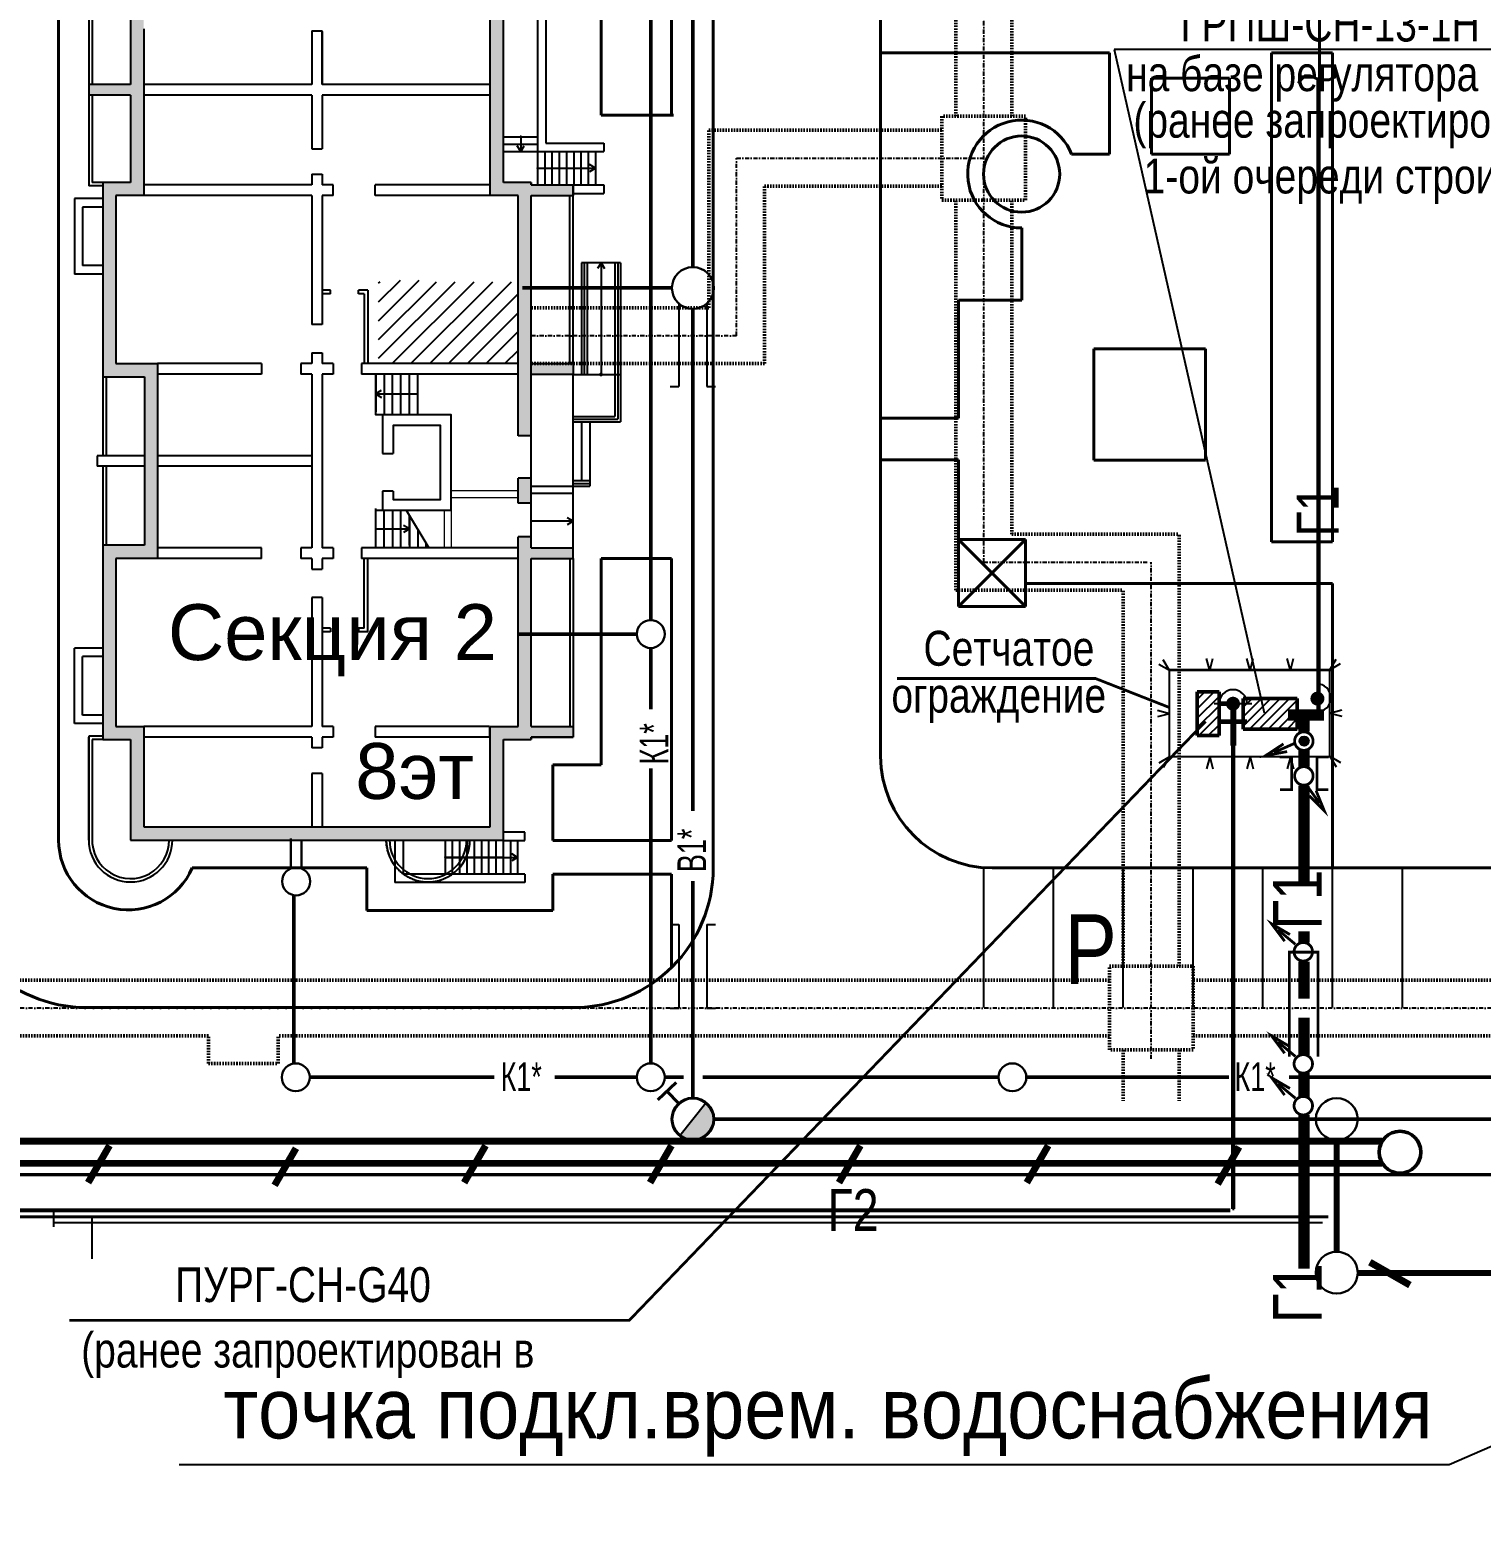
# Model space of a CAD drawing. Header units: millimetres. Extents: x 1819 to 103850, y 69161 to 132521.
# Drawn here: x 19460 to 29863, y 99902 to 110574 of the extents above; entities that cross this region are included whole.
import ezdxf

# ---------------------------------------------------------------- set-up
doc = ezdxf.new("R2010")
doc.units = ezdxf.units.MM
for name, pattern in [('DASHED', [0.75, 0.5, -0.25]), ('KL', [4, 2, -2]), ('PKP', [12, 6, -3, 0, -3]), ('Wipeout_Contour', [44.25, 27, -17.25])]:
    doc.linetypes.add(name, pattern=pattern)
for name, color, linetype, lineweight in [('В1', 140, 'Continuous', 80), ('К1', 1, 'Continuous', 60), ('К2', 54, 'Continuous', 60)]:
    doc.layers.add(name, color=color, linetype=linetype, lineweight=lineweight)
for name, color, linetype in [('ГСН', 2, 'Continuous'), ('ЗЕМЛЯ', 26, 'Continuous'), ('Картограмма', 104, 'Continuous'), ('ЛИНИЯ', 7, 'Continuous'), ('СГП', 250, 'Continuous'), ('СТЕНЫ', 7, 'Continuous'), ('СЪЕМКА', 46, 'Continuous'), ('ТС', 1, 'Continuous')]:
    doc.layers.add(name, color=color, linetype=linetype)
doc.styles.add('RUSS', font='arial.ttf', dxfattribs={"width": 0.8, "height": 300})
doc.styles.add('SPEC', font='RUSS.shx', dxfattribs={"width": 0.7})
doc.styles.get("Standard").update_dxf_attribs({"font": 'txt.shx', "width": 0.8})
doc.styles.add('ZAGOL', font='arial.ttf', dxfattribs={"width": 1.2})
doc.styles.add('ариал', font='arial.ttf', dxfattribs={"width": 0.8, "height": 300})
doc.styles.add('СГЕНЕРИР_СТИЛЬ_3', font='arial.ttf')
doc.linetypes.add('FENCELINE1', pattern='A,0.25,-0.1,[133,ltypeshp.shx,S=0.1,R=0,X=-0.1,Y=0],-0.1,1', length=1.45)
doc.linetypes.add('Provod_pr', pattern='A,15,-1.5,["/",Standard,S=2.5,R=0,X=-0.75,Y=-1.25],-1.5', length=18)
picture_1 = doc.add_image_def('image1.tif', size_in_pixel=(4134, 3602))

msp = doc.modelspace()

# ---------------------------------------------------------------- hatches: boundary and pattern name
at = {"layer": 'ГСН'}
h = msp.add_hatch(dxfattribs=at)
h.set_pattern_fill('ANSI31', color=256, scale=15, angle=90, style=0)
h.set_pattern_definition([(45, (1094399.713, -773517.187), (33.6759605, -33.6759605), [])])
h.paths.add_polyline_path([(27828.36, 105829.71), (27984.36, 105829.71), (27984.36, 105517.71), (27828.36, 105517.71)])
h = msp.add_hatch(dxfattribs=at)
h.set_pattern_fill('ANSI31', color=256, scale=15, style=0)
h.set_pattern_definition([(45, (-851395.12, 1172167.06), (-33.6759605, 33.6759605), [])])
h.paths.add_polyline_path([(28151.78, 105563.71), (28551.78, 105563.71), (28551.78, 105783.71), (28151.78, 105783.71)])
h = msp.add_hatch(dxfattribs=at)
h.set_pattern_fill('ANSI31', color=3, scale=0.7, style=0)
h.set_pattern_definition([(45, (-96273.24174, 255681.96777), (-0.061871843354, 0.061871843354), [])])
edge = h.paths.add_edge_path()
edge.add_arc((28593.89, 105477.5), 32.84, 0, 360)
at = {"layer": 'К1', "ltscale": 100}
h = msp.add_hatch(color=18, dxfattribs=at)
h.set_gradient(color2=(0, 0, 0), one_color=1, name='INVCYLINDER')
h.paths.add_polyline_path([(24120.15, 102650.27, 0.62520246), (24362.61, 102768.38, 0.23061591), (24305.07, 102886.49)])
at = {"layer": 'СТЕНЫ', "linetype": 'Continuous'}
h = msp.add_hatch(color=244, dxfattribs=at)
h.paths.add_polyline_path([(22960.61, 109386.38), (22960.61, 107664.38), (23054.61, 107664.38), (23054.61, 108106.38), (23054.61, 109386.38), (23354.61, 109386.38), (23354.61, 109462.38), (23054.61, 109462.38), (23054.61, 109480.38), (22854.61, 109480.38), (22854.61, 110808.38), (23054.61, 110808.38), (23054.61, 110826.38), (23354.61, 110826.38), (23354.61, 110902.38), (23054.61, 110902.38), (23054.61, 112106.38), (23354.61, 112106.38), (23354.61, 112182.38), (23074.61, 112182.38), (23054.61, 112182.38), (23054.61, 112260.38), (22960.61, 112260.38), (22960.61, 110902.38), (22760.61, 110902.38), (22760.61, 109386.38)])
h.paths.add_polyline_path([(23354.61, 108106.38), (23354.61, 108182.38), (23054.61, 108182.38), (23054.61, 108106.38)], flags=17)
h.paths.add_polyline_path([(23354.61, 112574.38), (23354.61, 112624.38), (23054.61, 112624.38), (23054.61, 112574.38)])
h.paths.add_polyline_path([(23054.61, 112502.38), (23054.61, 112682.38), (22960.61, 112682.38), (22960.61, 112502.38)])
for points in [[(20276.61, 109386.38), (20276.61, 110582.38), (20276.61, 110902.38), (20076.61, 110902.38), (20076.61, 112106.38), (19982.61, 112106.38), (19982.61, 110808.38), (20182.61, 110808.38), (20182.61, 110182.38), (19882.61, 110182.38), (19882.61, 110106.38), (20182.61, 110106.38), (20182.61, 109480.38), (19982.61, 109480.38), (19982.61, 108088.38), (20282.61, 108088.38), (20282.61, 106880.38), (19982.61, 106880.38), (19982.61, 105488.38), (20182.61, 105488.38), (20182.61, 104768.38), (22854.61, 104768.38), (22854.61, 105488.38), (23054.61, 105488.38), (23054.61, 105506.38), (23354.61, 105506.38), (23354.61, 105582.38), (23054.61, 105582.38), (23054.61, 106786.38), (23354.61, 106786.38), (23354.61, 106862.38), (23054.61, 106862.38), (23054.61, 106940.38), (22960.61, 106940.38), (22960.61, 105582.38), (22760.61, 105582.38), (22760.61, 104862.38), (22280.61, 104862.38), (20276.61, 104862.38), (20276.61, 105262.38), (20276.61, 105582.38), (20076.61, 105582.38), (20076.61, 106786.38), (20103.61, 106786.38), (20376.61, 106786.38), (20376.61, 108010.38), (20376.61, 108182.38), (20255.61, 108182.38), (20076.61, 108182.38), (20076.61, 109386.38)], [(23054.61, 107182.38), (23054.61, 107362.38), (22960.61, 107362.38), (22960.61, 107182.38)]]:
    msp.add_hatch(color=244, dxfattribs=at).paths.add_polyline_path(points)
at = {"layer": 'ТС'}
h = msp.add_hatch(dxfattribs=at)
h.set_pattern_fill('ANSI31', color=256, scale=30, style=0)
h.set_pattern_definition([(45, (-852476.14, 1172171.73), (-67.351921, 67.351921), [])])
h.paths.add_polyline_path([(22960.61, 108769.24), (22263.16, 108769.24), (22263.16, 108781.1), (22063.5, 108781.1), (22063.5, 108769.24), (21960.71, 108769.24), (21960.71, 108182.38), (22960.61, 108182.38)])

# ---------------------------------------------------------------- linework, layer by layer
at = {"linetype": 'Continuous', "ltscale": 0.5}
msp.add_circle((29281.46, 102531.8), 150, dxfattribs=at)
at = {"linetype": 'Continuous', "lineweight": 50, "ltscale": 0.5}
msp.add_circle((29281.46, 102531.8), 150, dxfattribs=at)
at = {"layer": 'В1', "lineweight": 50, "ltscale": 20}
for p, q in [((24212.61, 108874.26), (24212.61, 113894.26)), ((24062.61, 108724.26), (22992.61, 108724.26)), ((24212.61, 104976.7), (24212.61, 108574.26)), ((24212.61, 102918.38), (24212.61, 104474.42)), ((30740.06, 102768.38), (24362.61, 102768.38))]:
    msp.add_line(p, q, dxfattribs=at)
at = {"layer": 'В1', "lineweight": 25, "ltscale": 20}
for p, q in [((24112.61, 108617.91), (24112.61, 108017.91)), ((24112.61, 108617.91), (24112.61, 108017.91)), ((24312.61, 108617.91), (24312.61, 108017.91)), ((24050.63, 108017.91), (24112.61, 108017.91)), ((24050.63, 108017.91), (24112.61, 108017.91)), ((24312.61, 108017.91), (24374.59, 108017.91)), ((24312.61, 108017.91), (24374.59, 108017.91)), ((24050.63, 104164.38), (24112.61, 104164.38)), ((24050.63, 104164.38), (24112.61, 104164.38)), ((24112.61, 104164.38), (24112.61, 103564.38)), ((24112.61, 104164.38), (24112.61, 103564.38)), ((24312.61, 104164.38), (24312.61, 103564.38)), ((24312.61, 104164.38), (24374.59, 104164.38)), ((24312.61, 104164.38), (24312.61, 103564.38)), ((24312.61, 104164.38), (24374.59, 104164.38)), ((24050.63, 103564.38), (24112.61, 103564.38)), ((24050.63, 103564.38), (24112.61, 103564.38)), ((24312.61, 103564.38), (24374.59, 103564.38)), ((24312.61, 103564.38), (24374.59, 103564.38))]:
    msp.add_line(p, q, dxfattribs=at)
at = {"layer": 'В1', "lineweight": 40, "ltscale": 100}
for p, q in [((23961.64, 102905.95), (24093.12, 103030.98)), ((24027.38, 102968.47), (24111.92, 102879.56))]:
    msp.add_line(p, q, dxfattribs=at)
at = {"layer": 'В1', "lineweight": 80, "ltscale": 6.666667}
for p, q in [((28827.89, 101818.34), (28827.89, 102618.38)), ((28977.89, 101668.34), (32613.13, 101668.34))]:
    msp.add_line(p, q, dxfattribs=at)
at = {"layer": 'В1', "lineweight": 30, "ltscale": 20}
msp.add_circle((24212.61, 108724.26), 150, dxfattribs=at)
at = {"layer": 'В1', "lineweight": 40, "ltscale": 0.5}
msp.add_circle((24212.61, 102768.38), 150, dxfattribs=at)
at = {"layer": 'В1', "lineweight": 30, "ltscale": 6.666667}
for centre in [(28827.89, 102768.38), (28827.89, 101668.34)]:
    msp.add_circle(centre, 150, dxfattribs=at)
at = {"layer": 'ГСН', "color": 5}
msp.add_line((30914.99, 110433.75), (27232.54, 110433.75), dxfattribs=at)
at = {"layer": 'ГСН', "color": 3}
for p, q in [((27232.54, 110433.75), (28308.23, 105680.39)), ((27581.29, 110430.34), (27581.29, 110430.34))]:
    msp.add_line(p, q, dxfattribs=at)
at = {"layer": 'ГСН'}
for p, q in [((27628.36, 105983.71), (27552.08, 106027.43)), ((27628.36, 105983.71), (27584.64, 106059.99)), ((28779.29, 105988.63), (27623.29, 105988.63)), ((28784.36, 105983.71), (27628.36, 105983.71)), ((27628.36, 105363.71), (27628.36, 105983.71)), ((27917.36, 105983.71), (27894.34, 106068.56)), ((27917.36, 105983.71), (27940.39, 106068.56)), ((28206.36, 105983.71), (28183.34, 106068.56)), ((28206.36, 105983.71), (28229.39, 106068.56)), ((28495.36, 105983.71), (28472.34, 106068.56)), ((28495.36, 105983.71), (28518.39, 106068.56)), ((28779.29, 105988.63), (28823, 106064.91)), ((28779.29, 105988.63), (28855.57, 106032.35)), ((28779.29, 105368.63), (28779.29, 105988.63)), ((27628.36, 105673.71), (27543.51, 105696.74)), ((27628.36, 105673.71), (27543.51, 105650.69)), ((28219.83, 105745.07), (27948.9, 105745.07)), ((28779.29, 105678.63), (28864.14, 105701.66)), ((28779.29, 105678.63), (28864.14, 105655.61)), ((27628.36, 105363.71), (27552.08, 105319.99)), ((27628.36, 105363.71), (27584.64, 105287.43)), ((28784.36, 105363.71), (27628.36, 105363.71)), ((27917.36, 105363.71), (27894.34, 105278.86)), ((27917.36, 105363.71), (27940.39, 105278.86)), ((28206.36, 105363.71), (28183.34, 105278.86)), ((28206.36, 105363.71), (28229.39, 105278.86)), ((28495.36, 105363.71), (28472.34, 105278.86)), ((28495.36, 105363.71), (28518.39, 105278.86)), ((28779.29, 105368.63), (28855.57, 105324.91)), ((28779.29, 105368.63), (28823, 105292.35)), ((28084.36, 105245.07), (28084.36, 102115.3))]:
    msp.add_line(p, q, dxfattribs=at)
at = {"layer": 'ГСН', "lineweight": 50}
for p, q in [((27984.36, 105829.71), (27828.36, 105829.71)), ((27828.36, 105517.71), (27828.36, 105829.71)), ((27984.36, 105517.71), (27984.36, 105829.71)), ((28543.36, 105783.71), (28157.12, 105783.71)), ((28157.12, 105783.71), (28157.12, 105563.71)), ((28544.57, 105563.71), (28544.57, 105783.71)), ((28157.12, 105563.71), (28544.29, 105563.71)), ((27828.36, 105517.71), (27984.36, 105517.71))]:
    msp.add_line(p, q, dxfattribs=at)
at = {"layer": 'ГСН', "lineweight": 60}
for p, q in [((28084.36, 105745.07), (27984.36, 105745.07)), ((27984.36, 105618.16), (28184.36, 105618.16))]:
    msp.add_line(p, q, dxfattribs=at)
at = {"layer": 'ГСН', "lineweight": 80}
msp.add_line((28084.36, 105745.07), (28084.36, 105445.07), dxfattribs=at)
at = {"layer": 'ГСН', "color": 3}
for points, const_width in [([(28704.41, 110229.65), (28699.57, 114695.59), (24833.86, 114695.59)], 20), ([(28550.05, 110191.97), (28601.16, 110246.04), (28634.23, 110246.04), (28682.33, 110225.01), (28733.45, 110216), (28772.53, 110216), (28811.61, 110234.03), (28811.61, 110264.07), (28817.63, 110273.08)], 20), ([(25675.49, 105925.93), (27098.84, 105925.93), (27623.59, 105720.1)], 20), ([(28593.26, 105669.25), (28593.26, 105544.53)], 80), ([(19744.02, 101327.48), (23757.63, 101327.48), (27887.79, 105618.16)], 20), ([(28593.26, 105418.22), (28593.26, 105293.5)], 80), ([(28419.11, 105362.82), (28504.07, 105362.82), (28504.07, 105129.71), (28421.85, 105129.71)], 20), ([(28770.69, 105362.82), (28685.73, 105362.82), (28685.73, 105129.71), (28767.95, 105129.71)], 20), ([(28593.26, 105158.55), (28593.26, 104451.1)], 80), ([(28593.26, 104115.2), (28593.26, 104033.5)], 80), ([(28479.05, 103964.96), (28703.66, 103964.96)], 20), ([(28488.66, 103967.78), (28488.66, 103215.11)], 20), ([(28693.6, 103967.78), (28693.6, 103215.11)], 20), ([(28593.26, 103896.22), (28593.26, 103631.55)], 80), ([(28593.26, 103496.59), (28593.26, 103227.14)], 80), ([(28593.26, 103102.29), (28593.26, 102925.85)], 80), ([(28593.26, 102797.47), (28593.26, 101697.64)], 80)]:
    msp.add_lwpolyline(points, dxfattribs=dict(at, const_width=const_width))
at = {"layer": 'ГСН', "color": 1, "linetype": 'Wipeout_Contour', "const_width": 30}
msp.add_lwpolyline([(28697.67, 105635.82), (28697.67, 110229.96)], dxfattribs=at)
at = {"layer": 'ГСН'}
for points, const_width in [([(28059.36, 105745.07, 1), (28109.36, 105745.07, 1)], 50), ([(28689.47, 105806.74, 1), (28689.47, 105756.74, 1)], 50), ([(28592.07, 105543.49, 1), (28592.07, 105411.19, 1)], 20), ([(28592.07, 105294.03, 1), (28592.07, 105161.73, 1)], 20), ([(28588.06, 104034.02, 1), (28588.06, 103901.72, 1)], 20), ([(28588.06, 103230.68, 1), (28588.06, 103098.38, 1)], 20), ([(28588.06, 102931.04, 1), (28588.06, 102798.74, 1)], 20)]:
    msp.add_lwpolyline(points, format="xyb", close=True, dxfattribs=dict(at, const_width=const_width))
at = {"layer": 'ГСН', "color": 1, "linetype": 'Wipeout_Contour', "ltscale": 15, "const_width": 30}
for points in [[(28085.06, 102123.98), (28085.06, 105764.65)], [(11022.54, 102115.5), (28064.7, 102115.5)]]:
    msp.add_lwpolyline(points, dxfattribs=at)
at = {"layer": 'ГСН', "color": 0}
for points, const_width in [([(28478.98, 105664.36), (28737.07, 105664.36)], 80), ([(28472.2, 105402.3), (28318.8, 105373.81), (28446.37, 105457.56)], 20), ([(28526.13, 105461.43), (28378.71, 105396.14)], 20), ([(28610.97, 105162.99), (28704.82, 105031.88)], 20), ([(28679.82, 105122.18), (28738.84, 104977.74), (28630.95, 105085.67)], 20), ([(28454.4, 104043.6), (28360.8, 104168.44), (28492.47, 104091.28)], 20), ([(28531.33, 104021.51), (28407.4, 104124.66)], 20), ([(28454.4, 103240.27), (28360.8, 103365.1), (28492.47, 103287.94)], 20), ([(28531.33, 103218.18), (28407.4, 103321.32)], 20), ([(28454.4, 102940.62), (28360.8, 103065.46), (28492.47, 102988.3)], 20), ([(28531.33, 102918.53), (28407.4, 103021.68)], 20)]:
    msp.add_lwpolyline(points, dxfattribs=dict(at, const_width=const_width))
at = {"layer": 'ГСН', "color": 3}
msp.add_circle((28593.89, 105477.5), 32.84, dxfattribs=at)
at = {"layer": 'ГСН'}
for centre, start, end in [((28684.39, 105786.66), 270, 90), ((28084.36, 105745.07), 0, 180)]:
    msp.add_arc(centre, 100.89, start, end, dxfattribs=at)
at = {"layer": 'ЗЕМЛЯ'}
for p, q in [((19630.01, 102068.38), (26803.91, 102068.38)), ((19630.01, 102028.38), (28726.86, 102028.38))]:
    msp.add_line(p, q, dxfattribs=at)
at = {"layer": 'К1', "color": 0, "lineweight": 25, "ltscale": 100}
msp.add_line((24120.15, 102650.27), (24305.07, 102886.49), dxfattribs=at)
at = {"layer": 'К2', "lineweight": 50, "ltscale": 20}
for p, q in [((23912.61, 108650.65), (23912.61, 110990.57)), ((23912.61, 106344.37), (23912.61, 108650.65)), ((23811.2, 106244.38), (22960.61, 106244.38)), ((23912.61, 105705.38), (23912.61, 106144.39)), ((23912.61, 103168.37), (23912.61, 105279.93)), ((21352.75, 104373.25), (21352.75, 103167.4)), ((22788.57, 103068.38), (21466.76, 103068.38)), ((23811.2, 103068.38), (23223.58, 103068.38)), ((24146.19, 103068.38), (24011.2, 103068.38)), ((26402.82, 103068.38), (24284.06, 103068.38)), ((28053.45, 103068.38), (26602.82, 103068.38)), ((32402.82, 103068.38), (28485.87, 103068.38))]:
    msp.add_line(p, q, dxfattribs=at)
at = {"layer": 'К2', "lineweight": 30, "ltscale": 20}
for p, q in [((21330.6, 104779.86), (21330.6, 104564.05)), ((21408.44, 104768.38), (21408.46, 104563.91))]:
    msp.add_line(p, q, dxfattribs=at)
for centre in [(23911.2, 106244.38), (21369.35, 104471.87), (21366.76, 103068.38), (23911.2, 103068.38), (26502.82, 103068.38)]:
    msp.add_circle(centre, 100, dxfattribs=at)
at = {"layer": 'Картограмма', "color": 22}
for p, q in [((26700.15, 110409.88), (26921.24, 110409.88)), ((26700.15, 110409.88), (26921.24, 110409.88)), ((24054.61, 109962.38), (23960.76, 109962.38)), ((25558.76, 108291.9), (25558.76, 108281.93)), ((26116.45, 108291.9), (26116.45, 108281.93)), ((26116.45, 108291.9), (26116.45, 108281.93)), ((28359.88, 107405.67), (28359.88, 108281.93)), ((25558.76, 106991.9), (25558.76, 105686.59)), ((27096.45, 106607.22), (27221.24, 106607.22)), ((27096.45, 106607.22), (27221.24, 106607.22)), ((28798.14, 105068.38), (28798.14, 104718.38)), ((20682.61, 104768.38), (21288.51, 104768.38)), ((26298.14, 104068.38), (26298.14, 104127.28)), ((26798.14, 104068.38), (26798.14, 104127.28)), ((26798.14, 104068.38), (26798.14, 104127.28)), ((27298.14, 104068.38), (27298.14, 104127.28)), ((27298.14, 104068.38), (27298.14, 104127.28)), ((27798.14, 104068.38), (27798.14, 104127.28)), ((27798.14, 104068.38), (27798.14, 104127.28)), ((28298.14, 104068.38), (28298.14, 104127.28)), ((28298.14, 104068.38), (28298.14, 104127.28)), ((28798.14, 104068.38), (28798.14, 104127.28)), ((28798.14, 104068.38), (28798.14, 104127.28)), ((12932.5, 102368.38), (21288.51, 102368.38)), ((12932.5, 102368.38), (21288.51, 102368.38)), ((28410.59, 102368.38), (26921.24, 102368.38)), ((28410.59, 102368.38), (26921.24, 102368.38)), ((28410.59, 102368.38), (26921.24, 102368.38)), ((28410.59, 102368.38), (26921.24, 102368.38))]:
    msp.add_line(p, q, dxfattribs=at)
at = {"layer": 'ЛИНИЯ', "lineweight": 40}
for p, q in [((24358.76, 104768.38), (24358.76, 116076.38)), ((19666.76, 115476.38), (19666.76, 104768.38)), ((25558.76, 105368.38), (25558.76, 112476.38)), ((23554.61, 112164.38), (23554.61, 109962.38)), ((24058.67, 112164.38), (24058.67, 109962.38)), ((24358.76, 108080.38), (24358.76, 112164.38)), ((25558.76, 105368.38), (25558.76, 110930.68)), ((27200.15, 110409.88), (25558.76, 110409.88)), ((27200.15, 110409.88), (27200.15, 109684.14)), ((28798.14, 110409.88), (28359.88, 110409.88)), ((28359.88, 106905.67), (28359.88, 110409.88)), ((28798.14, 106905.3), (28798.14, 110409.88)), ((27500.15, 110228.3), (27500.15, 109684.14)), ((28059.88, 110228.3), (27500.15, 110228.3)), ((28059.88, 109684.14), (28059.88, 110228.3)), ((23554.61, 109962.38), (24058.67, 109962.38)), ((24074.61, 109962.38), (23960.76, 109962.38)), ((27200.15, 109684.14), (26927.88, 109684.14)), ((28059.88, 109684.14), (27500.15, 109684.14)), ((26569.67, 108637.09), (26569.67, 109154.08)), ((26116.45, 107791.9), (26116.45, 108637.09)), ((26116.45, 108637.09), (26569.67, 108637.09)), ((27086.05, 107489.52), (27086.05, 108287.89)), ((27086.05, 108287.89), (27886.05, 108287.89)), ((27886.05, 107489.52), (27886.05, 108287.89)), ((26116.45, 107791.9), (25558.76, 107791.9)), ((26116.45, 107491.9), (25558.76, 107491.9)), ((26116.45, 106607.56), (26116.45, 107491.9)), ((27886.05, 107489.52), (27086.05, 107489.52)), ((24358.76, 104568.38), (24358.76, 106872.38)), ((26116.45, 106922.95), (26116.45, 106442.95)), ((26116.45, 106922.95), (26596.45, 106922.95)), ((26116.45, 106922.95), (26596.45, 106442.95)), ((26596.45, 106922.95), (26116.45, 106442.95)), ((26596.45, 106922.95), (26596.45, 106442.95)), ((28359.88, 106905.67), (28798.14, 106905.3)), ((23554.61, 106786.38), (24058.67, 106786.38)), ((23554.61, 106786.38), (23554.61, 105306.38)), ((24058.67, 106786.38), (24058.67, 104764.38)), ((28798.14, 106607.22), (26595.09, 106607.22)), ((28798.14, 104568.38), (28798.14, 106607.22)), ((26116.45, 106442.95), (26596.45, 106442.95)), ((23554.61, 105306.38), (23208.61, 105306.38)), ((23208.61, 105306.38), (23208.61, 104764.38)), ((23208.61, 104764.38), (24058.67, 104764.38)), ((20625.01, 104568.38), (21876.61, 104568.38)), ((21876.61, 104568.38), (21876.61, 104264.38)), ((23208.61, 104524.38), (24058.67, 104524.38)), ((23208.61, 104524.38), (23208.61, 104264.38)), ((24058.67, 104524.38), (24058.67, 103854.16)), ((29998.14, 104568.38), (26358.76, 104568.38)), ((21876.61, 104264.38), (23208.61, 104264.38)), ((23358.76, 103568.38), (19867.76, 103568.38)), ((38624.27, 102368.38), (12432.5, 102368.38)), ((38544.92, 102371.53), (12437.38, 102371.53)), ((12011.89, 102068.38), (19630.01, 102068.38)), ((19630.01, 102068.38), (26803.91, 102068.38)), ((28766.86, 102068.38), (24658.76, 102068.38))]:
    msp.add_line(p, q, dxfattribs=at)
at = {"layer": 'ЛИНИЯ', "ltscale": 50}
msp.add_line((28359.88, 106607.28), (28798.14, 106607.22), dxfattribs=at)
at = {"layer": 'ЛИНИЯ', "linetype": 'Continuous', "lineweight": 20}
msp.add_line((22956.76, 106382.38), (22956.76, 106062.38), dxfattribs=at)
at = {"layer": 'ЛИНИЯ'}
for p, q in [((26298.14, 103568.38), (26298.14, 104570.68)), ((26798.14, 103568.38), (26798.14, 104568.38)), ((27298.14, 103568.38), (27298.14, 104568.38)), ((27798.14, 103568.38), (27798.14, 104568.38)), ((28298.14, 103568.38), (28298.14, 104568.38)), ((28558.14, 104568.38), (28558.14, 104568.38)), ((28798.14, 103568.38), (28798.14, 104568.38)), ((29298.14, 103568.38), (29298.14, 104568.38)), ((25803.91, 102368.38), (25803.91, 102368.38)), ((19630.01, 102101.12), (19630.01, 101997.12)), ((20003.89, 102068.38), (19905.53, 102068.38)), ((27411.89, 102068.38), (19905.53, 102068.38)), ((20003.89, 102068.38), (19905.53, 102068.38)), ((27411.89, 102068.38), (19905.53, 102068.38)), ((19905.53, 102068.38), (19905.53, 101768.38)), ((19905.53, 102068.38), (19905.53, 101768.38)), ((24358.76, 102068.38), (21211.89, 102068.38)), ((24358.76, 102068.38), (21211.89, 102068.38)), ((28766.86, 102068.38), (24658.76, 102068.38))]:
    msp.add_line(p, q, dxfattribs=at)
at = {"layer": 'ЛИНИЯ', "lineweight": 40}
msp.add_circle((26569.12, 109540.52), 272.99, dxfattribs=at)
for centre, radius, start, end in [((26569.12, 109540.52), 386.44, 21.817441, 270.081839), ((26358.76, 105368.38), 800, 180, 270), ((20166.76, 104768.38), 500, 180, 336.421822), ((19867.76, 104568.38), 1000, 180, 270), ((23358.76, 104568.38), 1000, 270, 0)]:
    msp.add_arc(centre, radius, start, end, dxfattribs=at)
at = {"layer": 'СГП'}
for p, q in [((29634.1, 100292.71), (35331.93, 102781.37)), ((20530.17, 100292.71), (29634.1, 100292.71))]:
    msp.add_line(p, q, dxfattribs=at)
at = {"layer": 'СТЕНЫ', "color": 244}
for p, q in [((22760.61, 109386.38), (22760.61, 110902.38)), ((19882.61, 110832.38), (19882.61, 110182.38)), ((19906.61, 110808.38), (19906.61, 110182.38)), ((20182.61, 110808.38), (20182.61, 110182.38)), ((22854.61, 109480.38), (22854.61, 110808.38)), ((23098.61, 110826.38), (23098.61, 109462.38)), ((23158.61, 110826.38), (23158.61, 109762.38)), ((20276.61, 110582.38), (20276.61, 109386.38)), ((21480.61, 110566.38), (21480.61, 110182.38)), ((21480.61, 110566.38), (21556.61, 110566.38)), ((21556.61, 110182.38), (21556.61, 110566.38)), ((21556.61, 110562.38), (21556.61, 110182.38)), ((21556.61, 110562.38), (21556.61, 110182.38)), ((20182.61, 110182.38), (19882.61, 110182.38)), ((19882.61, 110182.38), (19882.61, 110106.38)), ((21480.61, 110182.38), (20276.61, 110182.38)), ((22760.61, 110182.38), (21556.61, 110182.38)), ((19882.61, 110106.38), (19882.61, 109456.38)), ((20182.61, 110106.38), (19882.61, 110106.38)), ((19906.61, 110106.38), (19906.61, 109480.38)), ((20182.61, 110106.38), (20182.61, 109480.38)), ((21480.61, 110106.38), (20276.61, 110106.38)), ((21480.61, 110106.38), (21480.61, 109722.38)), ((21556.61, 110106.38), (21556.61, 109722.38)), ((22760.61, 110106.38), (21556.61, 110106.38)), ((21480.61, 109722.38), (21556.61, 109722.38)), ((22858.61, 109806.38), (23098.61, 109806.38)), ((22858.61, 109754.38), (23098.61, 109754.38)), ((22978.61, 109702.38), (22952.78, 109744.02)), ((22978.61, 109806.38), (22978.61, 109702.38)), ((22978.61, 109702.38), (23004.44, 109744.02)), ((23158.61, 109762.38), (23574.61, 109762.38)), ((23574.61, 109762.38), (23574.61, 109702.38)), ((22858.61, 109702.38), (23098.61, 109702.38)), ((23098.61, 109702.38), (23574.61, 109702.38)), ((23150.61, 109702.38), (23150.61, 109462.38)), ((23202.61, 109702.38), (23202.61, 109462.38)), ((23254.61, 109702.38), (23254.61, 109462.38)), ((23306.61, 109702.38), (23306.61, 109462.38)), ((23358.61, 109702.38), (23358.61, 109462.38)), ((23410.61, 109702.38), (23410.61, 109462.38)), ((23462.61, 109702.38), (23462.61, 109462.38)), ((23514.61, 109582.38), (23472.98, 109608.21)), ((23514.61, 109702.38), (23514.61, 109462.38)), ((21480.61, 109540.38), (21480.61, 109462.38)), ((21480.61, 109540.38), (21556.61, 109540.38)), ((21556.61, 109540.38), (21556.61, 109462.38)), ((23098.61, 109582.38), (23514.61, 109582.38)), ((23514.61, 109582.38), (23472.98, 109556.55)), ((19982.61, 109456.38), (19882.61, 109456.38)), ((19982.61, 109480.38), (19906.61, 109480.38)), ((20182.61, 109480.38), (19982.61, 109480.38)), ((19982.61, 109480.38), (19982.61, 108088.38)), ((21480.61, 109462.38), (20276.61, 109462.38)), ((21634.61, 109462.38), (21556.61, 109462.38)), ((21634.61, 109386.38), (21634.61, 109462.38)), ((22760.61, 109462.38), (21934.61, 109462.38)), ((21934.61, 109386.38), (21934.61, 109462.38)), ((23054.61, 109480.38), (22854.61, 109480.38)), ((23054.61, 109462.38), (23054.61, 109480.38)), ((23054.61, 109480.38), (23054.61, 109462.38)), ((23054.61, 109462.38), (23054.61, 109480.38)), ((23054.61, 109462.38), (23054.61, 109480.38)), ((23054.61, 109462.38), (23354.61, 109462.38)), ((23054.61, 109462.38), (23354.61, 109462.38)), ((23354.61, 109462.38), (23354.61, 109386.38)), ((23354.61, 109462.38), (23574.61, 109462.38)), ((23354.61, 109402.38), (23574.61, 109402.38)), ((23574.61, 109462.38), (23574.61, 109402.38)), ((19780.61, 109364.38, 180), (19780.61, 108824.38, 180)), ((19978.61, 109364.38, 180), (19780.61, 109364.38, 180)), ((19838.61, 109304.38, 180), (19838.61, 108884.38, 180)), ((19978.61, 109304.38, 180), (19838.61, 109304.38, 180)), ((20276.61, 109386.38), (20076.61, 109386.38)), ((20076.61, 109386.38), (20076.61, 108182.38)), ((21480.61, 109386.38), (20276.61, 109386.38)), ((21480.61, 109386.38), (21480.61, 108462.38)), ((21556.61, 109386.38), (21556.61, 108462.38)), ((21634.61, 109386.38), (21556.61, 109386.38)), ((22760.61, 109386.38), (21934.61, 109386.38)), ((22960.61, 109386.38), (22760.61, 109386.38)), ((22960.61, 107664.38), (22960.61, 109386.38)), ((23054.61, 108106.38), (23054.61, 109386.38)), ((23054.61, 109386.38), (23354.61, 109386.38)), ((23054.61, 109386.38), (23354.61, 109386.38)), ((23330.61, 108182.38), (23330.61, 109386.38)), ((23354.61, 108182.38), (23354.61, 109386.38)), ((19980.61, 108884.38, 180), (19838.61, 108884.38, 180)), ((22960.61, 108698.38), (22960.61, 108878.38)), ((23694.55, 108904.38), (23414.55, 108904.38)), ((23414.55, 108904.38), (23414.55, 108104.38)), ((23454.55, 108904.38), (23454.55, 108104.38)), ((23554.55, 108904.38), (23528.72, 108862.75)), ((23554.55, 108904.38), (23554.55, 108104.38)), ((23554.55, 108904.38), (23580.37, 108862.75)), ((23654.55, 108904.38), (23654.55, 107804.38)), ((23694.55, 108904.38), (23694.55, 107764.38)), ((19980.61, 108824.38, 180), (19780.61, 108824.38, 180)), ((21616.61, 108708.38), (21556.61, 108708.38)), ((21616.61, 108682.38), (21556.61, 108682.38)), ((21616.61, 108682.38), (21616.61, 108708.38)), ((21816.61, 108682.38), (21816.61, 108708.38)), ((21882.61, 108708.38), (21816.61, 108708.38)), ((21856.61, 108682.38), (21816.61, 108682.38)), ((21856.61, 108682.38), (21856.61, 108182.38)), ((21882.61, 108708.38), (21882.61, 108182.38)), ((21556.61, 108462.38), (21480.61, 108462.38)), ((21556.61, 108462.38), (21480.61, 108462.38)), ((21556.61, 108462.38), (21480.61, 108462.38)), ((21480.61, 108260.38), (21480.61, 108182.38)), ((21480.61, 108260.38), (21556.61, 108260.38)), ((21480.61, 108260.38), (21556.61, 108260.38)), ((21480.61, 108260.38), (21556.61, 108260.38)), ((21556.61, 108260.38), (21556.61, 108182.38)), ((20076.61, 108182.38), (20255.61, 108182.38)), ((20255.61, 108182.38), (20376.61, 108182.38)), ((20376.61, 108182.38), (20376.61, 108010.38)), ((21120.61, 108182.38), (20376.61, 108182.38)), ((21120.61, 108182.38), (21120.61, 108106.38)), ((21402.61, 108182.38), (21402.61, 108106.38)), ((21480.61, 108182.38), (21402.61, 108182.38)), ((21634.61, 108182.38), (21556.61, 108182.38)), ((21634.61, 108182.38), (21634.61, 108106.38)), ((22960.61, 108182.38), (21836.61, 108182.38)), ((21836.61, 108182.38), (21836.61, 108106.38)), ((23054.61, 108182.38), (23354.61, 108182.38)), ((23054.61, 108182.38), (23354.61, 108182.38)), ((23354.61, 108182.38), (23354.61, 108106.38)), ((23354.61, 108182.38), (23354.61, 108106.38)), ((23354.61, 108182.38), (23354.61, 108106.38)), ((19982.61, 108088.38), (20282.61, 108088.38)), ((19982.61, 108088.38), (19982.61, 107522.38)), ((20006.61, 108088.38), (20006.61, 107522.38)), ((20282.61, 108088.38), (20282.61, 106880.38)), ((21120.61, 108106.38), (20376.61, 108106.38)), ((20376.61, 108010.38), (20376.61, 106786.38)), ((21480.61, 108106.38), (21402.61, 108106.38)), ((21480.61, 108106.38), (21480.61, 106862.38)), ((21556.61, 108106.38), (21556.61, 106862.38)), ((21634.61, 108106.38), (21556.61, 108106.38)), ((22960.61, 108106.38), (21836.61, 108106.38)), ((21940.61, 108106.38), (21940.61, 107836.38)), ((22000.61, 108106.38), (22000.61, 107836.38)), ((22000.61, 108106.38), (22000.61, 107814.38)), ((22060.61, 107836.38), (22060.61, 108106.38)), ((22060.61, 107814.38), (22060.61, 108106.38)), ((22120.61, 107836.38), (22120.61, 108106.38)), ((22120.61, 107814.38), (22120.61, 108106.38)), ((22180.61, 107836.38), (22180.61, 108106.38)), ((22180.61, 107814.38), (22180.61, 108106.38)), ((22240.61, 107836.38), (22240.61, 108106.38)), ((22240.61, 107814.38), (22240.61, 108106.38)), ((23054.61, 106862.38), (23054.61, 108106.38)), ((23054.61, 108106.38), (23354.61, 108106.38)), ((23074.61, 108106.38), (23354.61, 108106.38)), ((23354.58, 108104.38), (23694.55, 108104.38)), ((23354.61, 107304.38), (23354.61, 108108.38)), ((21938.37, 107966.38), (21980.01, 107992.21)), ((21938.37, 107966.38), (21980.01, 107940.55)), ((21940.61, 107966.38), (22244.61, 107966.38)), ((23354.58, 107804.38), (23654.55, 107804.38)), ((23354.58, 107764.38), (23694.55, 107764.38)), ((23414.58, 107764.38), (23414.58, 107344.38)), ((23474.55, 107764.38), (23474.55, 107304.38)), ((23054.61, 107664.38), (22960.61, 107664.38)), ((19942.61, 107522.38), (19942.61, 107446.38)), ((20282.61, 107522.38), (19942.61, 107522.38)), ((21480.61, 107522.38), (20376.61, 107522.38)), ((21480.61, 107522.38), (20376.61, 107522.38)), ((20282.61, 107446.38), (19942.61, 107446.38)), ((19982.61, 107446.38), (19982.61, 106880.38)), ((20006.61, 107446.38), (20006.61, 106880.38)), ((21480.61, 107446.38), (20376.61, 107446.38)), ((21480.61, 107446.38), (20376.61, 107446.38)), ((22960.61, 107182.38), (22960.61, 107362.38)), ((23054.61, 107362.38), (22960.61, 107362.38)), ((23054.61, 107304.38), (23354.61, 107304.38)), ((23354.61, 107344.38), (23474.55, 107344.38)), ((23354.61, 107304.38), (23474.55, 107304.38)), ((23354.61, 106862.38), (23354.61, 107304.38)), ((23054.61, 107182.38), (22960.61, 107182.38)), ((23054.61, 107254.38), (23354.61, 107254.38)), ((23064.61, 107254.38), (23354.61, 107254.38)), ((21940.61, 107122.38), (21940.61, 107143.38)), ((22000.61, 106862.38), (22000.61, 107133.38)), ((22060.61, 107133.38), (22060.61, 106862.38)), ((22120.61, 106862.38), (22120.61, 107133.38)), ((22180.61, 106882.38), (22180.61, 107096.77)), ((22180.61, 107096.77), (22180.61, 106862.38)), ((23354.61, 107052.38), (23054.61, 107052.38)), ((23354.61, 107052.38), (23312.98, 107078.21)), ((23354.61, 107052.38), (23312.98, 107026.55)), ((21940.61, 106997.38), (22180.61, 106997.38)), ((22180.61, 106997.38), (22138.98, 107023.21)), ((22180.61, 106997.38), (22138.98, 106971.55)), ((22240.61, 106995.79), (22240.61, 106862.38)), ((22960.61, 105582.38), (22960.61, 106940.38)), ((23054.61, 106940.38), (22960.61, 106940.38)), ((20282.61, 106880.38), (19982.61, 106880.38)), ((19982.61, 106880.38), (19982.61, 105488.38)), ((21120.61, 106862.38), (20376.61, 106862.38)), ((21120.61, 106786.38), (21120.61, 106862.38)), ((21402.61, 106862.38), (21402.61, 106786.38)), ((21480.61, 106862.38), (21402.61, 106862.38)), ((21634.61, 106862.38), (21556.61, 106862.38)), ((21634.61, 106862.38), (21634.61, 106786.38)), ((22960.61, 106862.38), (21836.61, 106862.38)), ((21836.61, 106862.38), (21836.61, 106786.38)), ((22300.61, 106862.38), (22300.61, 106894.82)), ((23054.61, 106862.38), (23354.61, 106862.38)), ((23354.61, 106786.38), (23354.61, 106862.38)), ((20103.61, 106786.38), (20076.61, 106786.38)), ((20076.61, 106786.38), (20076.61, 105582.38)), ((20376.61, 106786.38), (20103.61, 106786.38)), ((21120.61, 106786.38), (20376.61, 106786.38)), ((21480.61, 106786.38), (21402.61, 106786.38)), ((21480.61, 106786.38), (21480.61, 106708.38)), ((21556.61, 106786.38), (21556.61, 106708.38)), ((21634.61, 106786.38), (21556.61, 106786.38)), ((22960.61, 106786.38), (21836.61, 106786.38)), ((21856.61, 106286.38), (21856.61, 106786.38)), ((21882.61, 106260.38), (21882.61, 106786.38)), ((23054.61, 105582.38), (23054.61, 106786.38)), ((23054.61, 106786.38), (23354.61, 106786.38)), ((23330.61, 106786.38), (23330.61, 105582.38)), ((23354.61, 106786.38), (23354.61, 105582.38)), ((21480.61, 106708.38), (21556.61, 106708.38)), ((21480.61, 106506.38), (21480.61, 105582.38)), ((21556.61, 106506.38), (21480.61, 106506.38)), ((21556.61, 106506.38), (21556.61, 105582.38)), ((21616.61, 106286.38), (21556.61, 106286.38)), ((21616.61, 106260.38), (21556.61, 106260.38)), ((21616.61, 106286.38), (21616.61, 106260.38)), ((21816.61, 106286.38), (21816.61, 106260.38)), ((21816.61, 106286.38), (21816.61, 106260.38)), ((21856.61, 106286.38), (21816.61, 106286.38)), ((21882.61, 106260.38), (21816.61, 106260.38)), ((21882.61, 106260.38), (21816.61, 106260.38)), ((19780.61, 105604.38, 180), (19780.61, 106144.38, 180)), ((19980.61, 106144.38, 180), (19780.61, 106144.38, 180)), ((19838.61, 105664.38, 180), (19838.61, 106084.38, 180)), ((19980.61, 106084.38, 180), (19838.61, 106084.38, 180)), ((19978.61, 105664.38, 180), (19838.61, 105664.38, 180)), ((19978.61, 105604.38, 180), (19780.61, 105604.38, 180)), ((20076.61, 105582.38), (20276.61, 105582.38)), ((20276.61, 105582.38), (20276.61, 105262.38)), ((21480.61, 105582.38), (20276.61, 105582.38)), ((20276.61, 105582.38), (20276.61, 105506.38)), ((21634.61, 105582.38), (21556.61, 105582.38)), ((21634.61, 105582.38), (21634.61, 105506.38)), ((22755.59, 105582.38), (21934.61, 105582.38)), ((21934.61, 105582.38), (21934.61, 105506.38)), ((22755.59, 105582.38), (22755.59, 105506.38)), ((22760.61, 104862.38), (22760.61, 105582.38)), ((22760.61, 105582.38), (22960.61, 105582.38)), ((23054.61, 105582.38), (23354.61, 105582.38)), ((19982.61, 105512.38), (19882.61, 105512.38)), ((19882.61, 105512.38), (19882.61, 104768.38)), ((19882.61, 104768.38), (19882.61, 105506.38)), ((19982.61, 105488.38), (19906.61, 105488.38)), ((19906.61, 105488.38), (19906.61, 104768.38)), ((19982.61, 105488.38), (20182.61, 105488.38)), ((20182.61, 105488.38), (20182.61, 104768.38)), ((20182.61, 105488.38), (20182.61, 104768.38)), ((20182.61, 105488.38), (20182.61, 104768.38)), ((21480.61, 105506.38), (20276.61, 105506.38)), ((21480.61, 105506.38), (21480.61, 105428.38)), ((21556.61, 105506.38), (21556.61, 105428.38)), ((21634.61, 105506.38), (21556.61, 105506.38)), ((22755.59, 105506.38), (21934.61, 105506.38)), ((22854.61, 104768.38), (22854.61, 105488.38)), ((22854.61, 105488.38), (23054.61, 105488.38)), ((23054.61, 105488.38), (23054.61, 105506.38)), ((23054.61, 105488.38), (23054.61, 105506.38)), ((23054.61, 105506.38), (23054.61, 105488.38)), ((23054.61, 105506.38), (23354.61, 105506.38)), ((21556.61, 105428.38), (21480.61, 105428.38)), ((20276.61, 105262.38), (20276.61, 104862.38)), ((21480.61, 105246.38), (21480.61, 104862.38)), ((21556.61, 105246.38), (21480.61, 105246.38)), ((21556.61, 105246.38), (21556.61, 104862.38)), ((20276.61, 104862.38), (22280.61, 104862.38)), ((22280.61, 104862.38), (22760.61, 104862.38)), ((23008.61, 104824.38), (22854.61, 104824.38)), ((23008.61, 104764.38), (23008.61, 104824.38)), ((20182.61, 104768.38), (22854.61, 104768.38)), ((20182.61, 104768.38), (22854.61, 104768.38)), ((20182.61, 104768.38), (22854.61, 104768.38)), ((22076.61, 104768.38, 153.52), (22076.61, 104464.38, -37.75)), ((22136.61, 104768.38, 153.52), (22136.61, 104524.38)), ((22436.61, 104768.38), (22436.61, 104524.38)), ((22488.61, 104764.38), (22488.61, 104524.38)), ((22540.61, 104764.38), (22540.61, 104524.38)), ((22592.61, 104764.38), (22592.61, 104524.38)), ((22644.61, 104764.38), (22644.61, 104524.38)), ((22696.61, 104764.38), (22696.61, 104524.38)), ((22748.61, 104764.38), (22748.61, 104524.38)), ((22800.61, 104764.38), (22800.61, 104524.38)), ((22852.61, 104764.38), (22852.61, 104524.38)), ((22852.61, 104764.38), (22852.61, 104524.38)), ((22858.61, 104764.38), (23008.61, 104764.38)), ((22904.61, 104764.38), (22904.61, 104524.38)), ((22956.61, 104764.38), (22956.61, 104524.38)), ((22852.61, 104644.38), (22436.61, 104644.38)), ((22436.61, 104644.38), (22956.61, 104644.38)), ((22956.61, 104644.38), (22914.98, 104670.21)), ((22956.61, 104644.38), (22914.98, 104618.55)), ((23008.61, 104524.38), (22136.61, 104524.38)), ((23008.61, 104524.38), (23008.61, 104464.38)), ((23008.61, 104464.38), (22076.61, 104464.38))]:
    msp.add_line(p, q, dxfattribs=at)
at = {"layer": 'СТЕНЫ', "color": 22}
for p, q in [((27500.15, 110184.14), (27500.15, 110049.76)), ((28359.88, 109909.88), (28359.88, 109749.76)), ((28059.88, 109728.3), (28059.88, 109749.76)), ((28059.88, 109728.3), (28059.88, 109749.76))]:
    msp.add_line(p, q, dxfattribs=at)
at = {"layer": 'СТЕНЫ', "color": 244, "linetype": 'KL'}
for p, q in [((19982.61, 109456.38), (19882.61, 109456.38)), ((19982.61, 105512.38), (19882.61, 105512.38))]:
    msp.add_line(p, q, dxfattribs=at)
at = {"layer": 'СТЕНЫ', "color": 244, "linetype": 'Continuous'}
for p, q in [((23354.61, 109386.38), (23354.61, 109462.38)), ((23354.61, 105582.38), (23354.61, 105506.38))]:
    msp.add_line(p, q, dxfattribs=at)
at = {"layer": 'СТЕНЫ', "color": 244, "linetype": 'FENCELINE1', "ltscale": 4}
for p, q in [((23434.55, 108904.38), (23434.55, 108104.38)), ((23674.55, 108904.38), (23674.55, 107784.38)), ((23354.58, 107784.38), (23674.55, 107784.38)), ((23354.61, 107324.38), (23474.55, 107324.38))]:
    msp.add_line(p, q, dxfattribs=at)
at = {"layer": 'СТЕНЫ', "color": 244, "linetype": 'Continuous', "lineweight": 15}
for p, q in [((21169.61, 107446.38, -451), (21120.61, 107446.38, -451)), ((21120.61, 107446.38, -602), (21169.61, 107446.38, -602)), ((21169.61, 107446.38, -451), (21180.61, 107446.38, -451)), ((21169.61, 107446.38, -451), (21180.61, 107446.38, -451))]:
    msp.add_line(p, q, dxfattribs=at)
at = {"layer": 'СТЕНЫ', "color": 244, "linetype": 'Continuous', "lineweight": 20}
for p, q in [((22480.61, 107272.38), (22962.61, 107272.38)), ((22480.61, 107222.38), (22962.61, 107222.38)), ((22430.61, 107132.38), (22430.61, 106862.38)), ((22480.61, 107132.38), (22480.61, 106862.38))]:
    msp.add_line(p, q, dxfattribs=at)
at = {"layer": 'СТЕНЫ'}
for p, q in [((23354.61, 106786.38), (23354.61, 105582.38)), ((23354.61, 105506.38), (23054.61, 105506.38)), ((23354.61, 105506.38), (23054.61, 105506.38))]:
    msp.add_line(p, q, dxfattribs=at)
at = {"layer": 'СТЕНЫ', "color": 244}
for points, const_width in [([(22979.45, 109806.29, -1), (22979.45, 109814.29, -1)], 8), ([(23099.45, 109579.15, -1), (23099.45, 109587.15, -1)], 8), ([(23554.55, 108108.38, 1), (23554.55, 108100.38, 1)], 20), ([(22240.61, 107970.38, 1), (22240.61, 107962.38, 1)], 8), ([(21940.61, 107002.38, 1), (21940.61, 106994.38, 1)], 8), ([(22437.45, 104641.15, -1), (22437.45, 104649.15, -1)], 8)]:
    msp.add_lwpolyline(points, format="xyb", close=True, dxfattribs=dict(at, const_width=const_width))
for points in [[(22240.61, 107814.38), (21940.61, 107814.38), (21940.61, 108106.38)], [(21988.61, 107268.38), (21988.61, 107132.38), (22480.61, 107132.38), (22480.61, 107814.38), (21988.61, 107814.38), (21988.61, 107538.38)], [(22064.61, 107268.38), (22064.61, 107208.38), (22404.61, 107208.38), (22404.61, 107738.38), (22064.61, 107738.38), (22064.61, 107538.38)], [(21988.61, 107538.38), (22064.61, 107538.38)], [(22064.61, 107268.38), (21988.61, 107268.38)], [(21940.61, 106862.38), (21940.61, 107133.38), (22158.86, 107133.38)], [(22158.86, 107133.38), (22319.89, 106862.38)]]:
    msp.add_lwpolyline(points, dxfattribs=at)
at = {"layer": 'СТЕНЫ', "linetype": 'DASHED', "const_width": 50}
msp.add_lwpolyline([(17425.89, 102611.8), (29154.57, 102611.8)], dxfattribs=at)
at = {"layer": 'СТЕНЫ', "const_width": 50}
for points in [[(20031.63, 102579.38), (19878.13, 102313.63)], [(21368.27, 102560.04), (21214.77, 102294.28)], [(22726.99, 102579.1), (22573.49, 102313.34)], [(24059.51, 102579.09), (23906.01, 102313.33)], [(25413.45, 102579.09), (25259.96, 102313.33)], [(26759.7, 102579.08), (26606.2, 102313.33)], [(28127.95, 102569.56), (27974.45, 102303.8)], [(29065.1, 101743.63), (29352.31, 101579.62)]]:
    msp.add_lwpolyline(points, dxfattribs=at)
at = {"layer": 'СТЕНЫ', "linetype": 'Provod_pr', "ltscale": 5, "const_width": 50}
msp.add_lwpolyline([(17425.89, 102451.8), (29154.57, 102451.8)], dxfattribs=at)
at = {"layer": 'СТЕНЫ', "color": 244}
for centre, radius, start in [((20182.61, 104768.38), 300, 180), ((20182.61, 104768.38), 276, 177.588468), ((22314.61, 104768.38), 300, 180), ((22314.61, 104768.38), 276, 180)]:
    msp.add_arc(centre, radius, start, 0, dxfattribs=at)
at = {"layer": 'СТЕНЫ', "color": 244, "linetype": 'KL'}
msp.add_arc((22312.61, 104768.38), 300, 180, 0, dxfattribs=at)
at = {"layer": 'ТС', "linetype": 'KL', "lineweight": 50, "ltscale": 5}
for p, q in [((26098.14, 109954.38), (26098.14, 112878.38)), ((26498.14, 109954.38), (26498.14, 112478.38)), ((26598.14, 109954.38), (25998.14, 109954.38)), ((25998.14, 109954.38), (25998.14, 109354.38)), ((26598.14, 109354.38), (26598.14, 109954.38)), ((24326.38, 108582.38), (24326.38, 109854.38)), ((24326.38, 109854.38), (25998.14, 109854.38)), ((24726.38, 108182.38), (24726.38, 109454.38)), ((24726.38, 109454.38), (25998.14, 109454.38)), ((25998.14, 109354.38), (26598.14, 109354.38)), ((26098.14, 106559.38), (26098.14, 109354.38)), ((26498.14, 106959.38), (26498.14, 109354.38)), ((24326.38, 108582.38), (23054.61, 108582.38)), ((24726.38, 108182.38), (23054.61, 108182.38)), ((26498.14, 106959.38), (27698.14, 106959.38)), ((27698.14, 103864.38), (27698.14, 106959.38)), ((26098.14, 106559.38), (27298.14, 106559.38)), ((27298.14, 103864.38), (27298.14, 106559.38)), ((27198.14, 103864.38), (27798.14, 103864.38)), ((27198.14, 103264.38), (27198.14, 103864.38)), ((27798.14, 103864.38), (27798.14, 103264.38)), ((27198.14, 103764.38), (13382.42, 103764.38)), ((38031.61, 103764.38), (27798.14, 103764.38)), ((20740.28, 103364.38), (13782.42, 103364.38)), ((20740.28, 103168.38), (20740.28, 103364.38)), ((27198.14, 103364.38), (21240.28, 103364.38)), ((21240.28, 103168.38), (21240.28, 103364.38)), ((31668.14, 103364.38), (27798.14, 103364.38)), ((27798.14, 103264.38), (27198.14, 103264.38)), ((27298.14, 103264.38), (27298.14, 102899.74)), ((27698.14, 103264.38), (27698.14, 102899.74)), ((20740.28, 103168.38), (21240.28, 103168.38))]:
    msp.add_line(p, q, dxfattribs=at)
at = {"layer": 'ТС', "linetype": 'PKP', "ltscale": 5}
for p, q in [((26298.14, 106759.38), (26298.14, 112678.38)), ((24526.38, 108382.38), (24526.38, 109654.38)), ((24526.38, 109654.38), (26298.14, 109654.38)), ((24526.38, 108382.38), (24526.38, 109654.38)), ((24526.38, 108382.38), (23054.61, 108382.38)), ((26298.14, 106759.38), (27498.14, 106759.38)), ((27498.14, 103199.74), (27498.14, 106759.38)), ((38231.61, 103564.38), (13582.42, 103564.38))]:
    msp.add_line(p, q, dxfattribs=at)
at = {"layer": 'ТС'}
for p, q in [((20182.61, 105488.38), (20182.61, 104768.38)), ((20182.61, 104768.38), (22854.61, 104768.38))]:
    msp.add_line(p, q, dxfattribs=at)

# ---------------------------------------------------------------- texts
at = {"style": 'СГЕНЕРИР_СТИЛЬ_3'}
for s, p in [('Секция 2', (20449.89, 106058.03)), ('8эт', (21792.79, 105063.17))]:
    msp.add_text(s, height=400, dxfattribs=at).set_placement(p)
at = {"style": 'СГЕНЕРИР_СТИЛЬ_3', "width": 0.8}
msp.add_text('Р', height=500, dxfattribs=at).set_placement((26878.41, 103736.2))
at = {"layer": 'В1', "lineweight": 30, "ltscale": 20, "style": 'SPEC', "width": 0.7}
msp.add_text('В1*', height=206.077, rotation=90, dxfattribs=at).set_placement((24308.01, 104538.98))
at = {"layer": 'ГСН', "color": 5, "style": 'ZAGOL', "width": 0.8}
for s, p in [('ГРПШ-СН-13-1Н', (27707.72, 110490.55)), ('на базе регулятора', (27318.18, 110134.56)), ('(ранее запроектирован в', (27370.05, 109801.33)), ('1-ой очереди строительства)', (27444.14, 109401.45)), ('Сетчатое ', (25866.05, 106017.54)), ('ограждение', (25635.99, 105681.35)), ('ПУРГ-СН-G40', (20501.48, 101457.65)), ('(ранее запроектирован в', (19828.53, 100988.75))]:
    msp.add_text(s, height=250, dxfattribs=at).set_placement(p)
at = {"layer": 'ГСН', "color": 0, "width": 0.8}
for height, style, p in [(300, 'RUSS', (28841.14, 106942.44)), (350, 'ариал', (28720.86, 104126.84)), (350, 'ариал', (28720.86, 101305.86))]:
    msp.add_text('Г1', height=height, rotation=90, dxfattribs=dict(at, style=style)).set_placement(p)
at = {"layer": 'ГСН', "color": 0, "style": 'RUSS', "width": 0.8}
msp.add_text('Г2', height=300, dxfattribs=at).set_placement((25176.68, 101967.23))
at = {"layer": 'К2', "lineweight": 30, "ltscale": 20, "style": 'SPEC', "width": 0.7}
msp.add_text('К1*', height=206.077, rotation=90, dxfattribs=at).set_placement((24036.8, 105310.56))
for p in [(22835.32, 102969.44), (28095.39, 102969.44)]:
    msp.add_text('К1*', height=206.077, dxfattribs=at).set_placement(p)
at = {"layer": 'СГП', "color": 7, "ltscale": 50, "style": 'СГЕНЕРИР_СТИЛЬ_3', "width": 0.9}
msp.add_text('точка подкл.врем. водоснабжения', height=432, dxfattribs=at).set_placement((20848.14, 100480.76))

# ---------------------------------------------------------------- pictures from other files: only their frames are drawn
at = {"layer": 'СЪЕМКА', "color": 7, "true_color": 0xffffff}
image = msp.add_image(picture_1, insert=(6969.08, 71977.7), size_in_units=(70009.44, 61000), dxfattribs=at)
image.set_boundary_path([(0.3021, 55.9634), (3409.0214, 3493.4299)])

doc.saveas('drawing.dxf')
